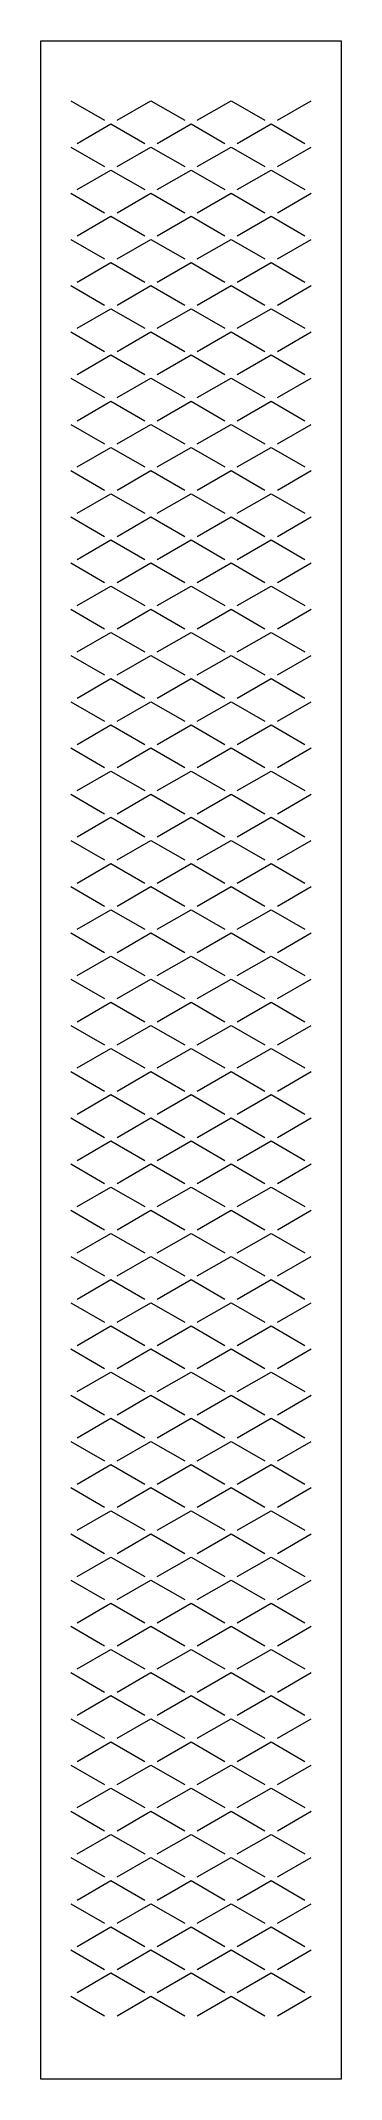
# Model space of a CAD drawing. Header units: metres. Extents: x 0 to 25, y 0 to 170.
import ezdxf

# ---------------------------------------------------------------- set-up
doc = ezdxf.new("R2010")
doc.units = ezdxf.units.M
doc.layers.add('TOP', color=1, linetype='Continuous', lineweight=0)

msp = doc.modelspace()

# ---------------------------------------------------------------- linework, layer by layer
at = {"layer": 'TOP'}
for p, q in [((2.5, 165), (5.31, 163.37)), ((6.35, 163.37), (9.17, 165)), ((9.17, 165), (11.98, 163.37)), ((13.02, 163.37), (15.83, 165)), ((15.83, 165), (18.65, 163.37)), ((19.69, 163.37), (22.5, 165)), ((3.02, 161.44), (5.83, 163.07)), ((5.83, 163.07), (8.65, 161.44)), ((9.69, 161.44), (12.5, 163.07)), ((12.5, 163.07), (15.31, 161.44)), ((16.35, 161.44), (19.17, 163.07)), ((19.17, 163.07), (21.98, 161.44)), ((2.5, 161.14), (5.31, 159.52)), ((6.35, 159.52), (9.17, 161.14)), ((9.17, 161.14), (11.98, 159.52)), ((13.02, 159.52), (15.83, 161.14)), ((15.83, 161.14), (18.65, 159.52)), ((19.69, 159.52), (22.5, 161.14)), ((3.02, 157.59), (5.83, 159.22)), ((5.83, 159.22), (8.65, 157.59)), ((9.69, 157.59), (12.5, 159.22)), ((12.5, 159.22), (15.31, 157.59)), ((16.35, 157.59), (19.17, 159.22)), ((19.17, 159.22), (21.98, 157.59)), ((2.5, 157.29), (5.31, 155.66)), ((6.35, 155.66), (9.17, 157.29)), ((9.17, 157.29), (11.98, 155.66)), ((13.02, 155.66), (15.83, 157.29)), ((15.83, 157.29), (18.65, 155.66)), ((19.69, 155.66), (22.5, 157.29)), ((3.02, 153.73), (5.83, 155.36)), ((5.83, 155.36), (8.65, 153.73)), ((9.69, 153.73), (12.5, 155.36)), ((12.5, 155.36), (15.31, 153.73)), ((16.35, 153.73), (19.17, 155.36)), ((19.17, 155.36), (21.98, 153.73)), ((2.5, 153.43), (5.31, 151.81)), ((6.35, 151.81), (9.17, 153.43)), ((9.17, 153.43), (11.98, 151.81)), ((13.02, 151.81), (15.83, 153.43)), ((15.83, 153.43), (18.65, 151.81)), ((19.69, 151.81), (22.5, 153.43)), ((3.02, 149.88), (5.83, 151.51)), ((5.83, 151.51), (8.65, 149.88)), ((9.69, 149.88), (12.5, 151.51)), ((12.5, 151.51), (15.31, 149.88)), ((16.35, 149.88), (19.17, 151.51)), ((19.17, 151.51), (21.98, 149.88)), ((2.5, 149.58), (5.31, 147.95)), ((6.35, 147.95), (9.17, 149.58)), ((9.17, 149.58), (11.98, 147.95)), ((13.02, 147.95), (15.83, 149.58)), ((15.83, 149.58), (18.65, 147.95)), ((19.69, 147.95), (22.5, 149.58)), ((3.02, 146.02), (5.83, 147.65)), ((5.83, 147.65), (8.65, 146.02)), ((9.69, 146.02), (12.5, 147.65)), ((12.5, 147.65), (15.31, 146.02)), ((16.35, 146.02), (19.17, 147.65)), ((19.17, 147.65), (21.98, 146.02)), ((2.5, 145.72), (5.31, 144.1)), ((6.35, 144.1), (9.17, 145.72)), ((9.17, 145.72), (11.98, 144.1)), ((13.02, 144.1), (15.83, 145.72)), ((15.83, 145.72), (18.65, 144.1)), ((19.69, 144.1), (22.5, 145.72)), ((3.02, 142.17), (5.83, 143.8)), ((5.83, 143.8), (8.65, 142.17)), ((9.69, 142.17), (12.5, 143.8)), ((12.5, 143.8), (15.31, 142.17)), ((16.35, 142.17), (19.17, 143.8)), ((19.17, 143.8), (21.98, 142.17)), ((2.5, 141.87), (5.31, 140.24)), ((6.35, 140.24), (9.17, 141.87)), ((9.17, 141.87), (11.98, 140.24)), ((13.02, 140.24), (15.83, 141.87)), ((15.83, 141.87), (18.65, 140.24)), ((19.69, 140.24), (22.5, 141.87)), ((3.02, 138.31), (5.83, 139.94)), ((5.83, 139.94), (8.65, 138.31)), ((9.69, 138.31), (12.5, 139.94)), ((12.5, 139.94), (15.31, 138.31)), ((16.35, 138.31), (19.17, 139.94)), ((19.17, 139.94), (21.98, 138.31)), ((2.5, 138.01), (5.31, 136.38)), ((6.35, 136.38), (9.17, 138.01)), ((9.17, 138.01), (11.98, 136.38)), ((13.02, 136.38), (15.83, 138.01)), ((15.83, 138.01), (18.65, 136.38)), ((19.69, 136.38), (22.5, 138.01)), ((3.02, 134.46), (5.83, 136.08)), ((5.83, 136.08), (8.65, 134.46)), ((9.69, 134.46), (12.5, 136.08)), ((12.5, 136.08), (15.31, 134.46)), ((16.35, 134.46), (19.17, 136.08)), ((19.17, 136.08), (21.98, 134.46)), ((2.5, 134.16), (5.31, 132.53)), ((6.35, 132.53), (9.17, 134.16)), ((9.17, 134.16), (11.98, 132.53)), ((13.02, 132.53), (15.83, 134.16)), ((15.83, 134.16), (18.65, 132.53)), ((19.69, 132.53), (22.5, 134.16)), ((3.02, 130.6), (5.83, 132.23)), ((5.83, 132.23), (8.65, 130.6)), ((9.69, 130.6), (12.5, 132.23)), ((12.5, 132.23), (15.31, 130.6)), ((16.35, 130.6), (19.17, 132.23)), ((19.17, 132.23), (21.98, 130.6)), ((2.5, 130.3), (5.31, 128.67)), ((6.35, 128.67), (9.17, 130.3)), ((9.17, 130.3), (11.98, 128.67)), ((13.02, 128.67), (15.83, 130.3)), ((15.83, 130.3), (18.65, 128.67)), ((19.69, 128.67), (22.5, 130.3)), ((3.02, 126.75), (5.83, 128.37)), ((5.83, 128.37), (8.65, 126.75)), ((9.69, 126.75), (12.5, 128.37)), ((12.5, 128.37), (15.31, 126.75)), ((16.35, 126.75), (19.17, 128.37)), ((19.17, 128.37), (21.98, 126.75)), ((2.5, 126.45), (5.31, 124.82)), ((6.35, 124.82), (9.17, 126.45)), ((9.17, 126.45), (11.98, 124.82)), ((13.02, 124.82), (15.83, 126.45)), ((15.83, 126.45), (18.65, 124.82)), ((19.69, 124.82), (22.5, 126.45)), ((3.02, 122.89), (5.83, 124.52)), ((5.83, 124.52), (8.65, 122.89)), ((9.69, 122.89), (12.5, 124.52)), ((12.5, 124.52), (15.31, 122.89)), ((16.35, 122.89), (19.17, 124.52)), ((19.17, 124.52), (21.98, 122.89)), ((2.5, 122.59), (5.31, 120.96)), ((6.35, 120.96), (9.17, 122.59)), ((9.17, 122.59), (11.98, 120.96)), ((13.02, 120.96), (15.83, 122.59)), ((15.83, 122.59), (18.65, 120.96)), ((19.69, 120.96), (22.5, 122.59)), ((3.02, 119.04), (5.83, 120.66)), ((5.83, 120.66), (8.65, 119.04)), ((9.69, 119.04), (12.5, 120.66)), ((12.5, 120.66), (15.31, 119.04)), ((16.35, 119.04), (19.17, 120.66)), ((19.17, 120.66), (21.98, 119.04)), ((2.5, 118.73), (5.31, 117.11)), ((6.35, 117.11), (9.17, 118.73)), ((9.17, 118.73), (11.98, 117.11)), ((13.02, 117.11), (15.83, 118.73)), ((15.83, 118.73), (18.65, 117.11)), ((19.69, 117.11), (22.5, 118.73)), ((3.02, 115.18), (5.83, 116.81)), ((5.83, 116.81), (8.65, 115.18)), ((9.69, 115.18), (12.5, 116.81)), ((12.5, 116.81), (15.31, 115.18)), ((16.35, 115.18), (19.17, 116.81)), ((19.17, 116.81), (21.98, 115.18)), ((2.5, 114.88), (5.31, 113.25)), ((6.35, 113.25), (9.17, 114.88)), ((9.17, 114.88), (11.98, 113.25)), ((13.02, 113.25), (15.83, 114.88)), ((15.83, 114.88), (18.65, 113.25)), ((19.69, 113.25), (22.5, 114.88)), ((3.02, 111.32), (5.83, 112.95)), ((5.83, 112.95), (8.65, 111.32)), ((9.69, 111.32), (12.5, 112.95)), ((12.5, 112.95), (15.31, 111.32)), ((16.35, 111.32), (19.17, 112.95)), ((19.17, 112.95), (21.98, 111.32)), ((2.5, 111.02), (5.31, 109.4)), ((6.35, 109.4), (9.17, 111.02)), ((9.17, 111.02), (11.98, 109.4)), ((13.02, 109.4), (15.83, 111.02)), ((15.83, 111.02), (18.65, 109.4)), ((19.69, 109.4), (22.5, 111.02)), ((3.02, 107.47), (5.83, 109.1)), ((5.83, 109.1), (8.65, 107.47)), ((9.69, 107.47), (12.5, 109.1)), ((12.5, 109.1), (15.31, 107.47)), ((16.35, 107.47), (19.17, 109.1)), ((19.17, 109.1), (21.98, 107.47)), ((2.5, 107.17), (5.31, 105.54)), ((6.35, 105.54), (9.17, 107.17)), ((9.17, 107.17), (11.98, 105.54)), ((13.02, 105.54), (15.83, 107.17)), ((15.83, 107.17), (18.65, 105.54)), ((19.69, 105.54), (22.5, 107.17)), ((3.02, 103.61), (5.83, 105.24)), ((5.83, 105.24), (8.65, 103.61)), ((9.69, 103.61), (12.5, 105.24)), ((12.5, 105.24), (15.31, 103.61)), ((16.35, 103.61), (19.17, 105.24)), ((19.17, 105.24), (21.98, 103.61)), ((2.5, 103.31), (5.31, 101.69)), ((6.35, 101.69), (9.17, 103.31)), ((9.17, 103.31), (11.98, 101.69)), ((13.02, 101.69), (15.83, 103.31)), ((15.83, 103.31), (18.65, 101.69)), ((19.69, 101.69), (22.5, 103.31)), ((3.02, 99.76), (5.83, 101.39)), ((5.83, 101.39), (8.65, 99.76)), ((9.69, 99.76), (12.5, 101.39)), ((12.5, 101.39), (15.31, 99.76)), ((16.35, 99.76), (19.17, 101.39)), ((19.17, 101.39), (21.98, 99.76)), ((2.5, 99.46), (5.31, 97.83)), ((6.35, 97.83), (9.17, 99.46)), ((9.17, 99.46), (11.98, 97.83)), ((13.02, 97.83), (15.83, 99.46)), ((15.83, 99.46), (18.65, 97.83)), ((19.69, 97.83), (22.5, 99.46)), ((3.02, 95.9), (5.83, 97.53)), ((5.83, 97.53), (8.65, 95.9)), ((9.69, 95.9), (12.5, 97.53)), ((12.5, 97.53), (15.31, 95.9)), ((16.35, 95.9), (19.17, 97.53)), ((19.17, 97.53), (21.98, 95.9)), ((2.5, 95.6), (5.31, 93.97)), ((6.35, 93.97), (9.17, 95.6)), ((9.17, 95.6), (11.98, 93.97)), ((13.02, 93.97), (15.83, 95.6)), ((15.83, 95.6), (18.65, 93.97)), ((19.69, 93.97), (22.5, 95.6)), ((3.02, 92.05), (5.83, 93.67)), ((5.83, 93.67), (8.65, 92.05)), ((9.69, 92.05), (12.5, 93.67)), ((12.5, 93.67), (15.31, 92.05)), ((16.35, 92.05), (19.17, 93.67)), ((19.17, 93.67), (21.98, 92.05)), ((2.5, 91.75), (5.31, 90.12)), ((6.35, 90.12), (9.17, 91.75)), ((9.17, 91.75), (11.98, 90.12)), ((13.02, 90.12), (15.83, 91.75)), ((15.83, 91.75), (18.65, 90.12)), ((19.69, 90.12), (22.5, 91.75)), ((3.02, 88.19), (5.83, 89.82)), ((5.83, 89.82), (8.65, 88.19)), ((9.69, 88.19), (12.5, 89.82)), ((12.5, 89.82), (15.31, 88.19)), ((16.35, 88.19), (19.17, 89.82)), ((19.17, 89.82), (21.98, 88.19)), ((2.5, 87.89), (5.31, 86.26)), ((6.35, 86.26), (9.17, 87.89)), ((9.17, 87.89), (11.98, 86.26)), ((13.02, 86.26), (15.83, 87.89)), ((15.83, 87.89), (18.65, 86.26)), ((19.69, 86.26), (22.5, 87.89)), ((3.02, 84.34), (5.83, 85.96)), ((5.83, 85.96), (8.65, 84.34)), ((9.69, 84.34), (12.5, 85.96)), ((12.5, 85.96), (15.31, 84.34)), ((16.35, 84.34), (19.17, 85.96)), ((19.17, 85.96), (21.98, 84.34)), ((2.5, 84.04), (5.31, 82.41)), ((6.35, 82.41), (9.17, 84.04)), ((9.17, 84.04), (11.98, 82.41)), ((13.02, 82.41), (15.83, 84.04)), ((15.83, 84.04), (18.65, 82.41)), ((19.69, 82.41), (22.5, 84.04)), ((3.02, 80.48), (5.83, 82.11)), ((5.83, 82.11), (8.65, 80.48)), ((9.69, 80.48), (12.5, 82.11)), ((12.5, 82.11), (15.31, 80.48)), ((16.35, 80.48), (19.17, 82.11)), ((19.17, 82.11), (21.98, 80.48)), ((2.5, 80.18), (5.31, 78.55)), ((6.35, 78.55), (9.17, 80.18)), ((9.17, 80.18), (11.98, 78.55)), ((13.02, 78.55), (15.83, 80.18)), ((15.83, 80.18), (18.65, 78.55)), ((19.69, 78.55), (22.5, 80.18)), ((3.02, 76.63), (5.83, 78.25)), ((5.83, 78.25), (8.65, 76.63)), ((9.69, 76.63), (12.5, 78.25)), ((12.5, 78.25), (15.31, 76.63)), ((16.35, 76.63), (19.17, 78.25)), ((19.17, 78.25), (21.98, 76.63)), ((2.5, 76.33), (5.31, 74.7)), ((6.35, 74.7), (9.17, 76.33)), ((9.17, 76.33), (11.98, 74.7)), ((13.02, 74.7), (15.83, 76.33)), ((15.83, 76.33), (18.65, 74.7)), ((19.69, 74.7), (22.5, 76.33)), ((3.02, 72.77), (5.83, 74.4)), ((5.83, 74.4), (8.65, 72.77)), ((9.69, 72.77), (12.5, 74.4)), ((12.5, 74.4), (15.31, 72.77)), ((16.35, 72.77), (19.17, 74.4)), ((19.17, 74.4), (21.98, 72.77)), ((2.5, 72.47), (5.31, 70.84)), ((6.35, 70.84), (9.17, 72.47)), ((9.17, 72.47), (11.98, 70.84)), ((13.02, 70.84), (15.83, 72.47)), ((15.83, 72.47), (18.65, 70.84)), ((19.69, 70.84), (22.5, 72.47)), ((3.02, 68.91), (5.83, 70.54)), ((5.83, 70.54), (8.65, 68.91)), ((9.69, 68.91), (12.5, 70.54)), ((12.5, 70.54), (15.31, 68.91)), ((16.35, 68.91), (19.17, 70.54)), ((19.17, 70.54), (21.98, 68.91)), ((2.5, 68.61), (5.31, 66.99)), ((6.35, 66.99), (9.17, 68.61)), ((9.17, 68.61), (11.98, 66.99)), ((13.02, 66.99), (15.83, 68.61)), ((15.83, 68.61), (18.65, 66.99)), ((19.69, 66.99), (22.5, 68.61)), ((3.02, 65.06), (5.83, 66.69)), ((5.83, 66.69), (8.65, 65.06)), ((9.69, 65.06), (12.5, 66.69)), ((12.5, 66.69), (15.31, 65.06)), ((16.35, 65.06), (19.17, 66.69)), ((19.17, 66.69), (21.98, 65.06)), ((2.5, 64.76), (5.31, 63.13)), ((6.35, 63.13), (9.17, 64.76)), ((9.17, 64.76), (11.98, 63.13)), ((13.02, 63.13), (15.83, 64.76)), ((15.83, 64.76), (18.65, 63.13)), ((19.69, 63.13), (22.5, 64.76)), ((3.02, 61.2), (5.83, 62.83)), ((5.83, 62.83), (8.65, 61.2)), ((9.69, 61.2), (12.5, 62.83)), ((12.5, 62.83), (15.31, 61.2)), ((16.35, 61.2), (19.17, 62.83)), ((19.17, 62.83), (21.98, 61.2)), ((2.5, 60.9), (5.31, 59.28)), ((6.35, 59.28), (9.17, 60.9)), ((9.17, 60.9), (11.98, 59.28)), ((13.02, 59.28), (15.83, 60.9)), ((15.83, 60.9), (18.65, 59.28)), ((19.69, 59.28), (22.5, 60.9)), ((3.02, 57.35), (5.83, 58.98)), ((5.83, 58.98), (8.65, 57.35)), ((9.69, 57.35), (12.5, 58.98)), ((12.5, 58.98), (15.31, 57.35)), ((16.35, 57.35), (19.17, 58.98)), ((19.17, 58.98), (21.98, 57.35)), ((2.5, 57.05), (5.31, 55.42)), ((6.35, 55.42), (9.17, 57.05)), ((9.17, 57.05), (11.98, 55.42)), ((13.02, 55.42), (15.83, 57.05)), ((15.83, 57.05), (18.65, 55.42)), ((19.69, 55.42), (22.5, 57.05)), ((3.02, 53.49), (5.83, 55.12)), ((5.83, 55.12), (8.65, 53.49)), ((9.69, 53.49), (12.5, 55.12)), ((12.5, 55.12), (15.31, 53.49)), ((16.35, 53.49), (19.17, 55.12)), ((19.17, 55.12), (21.98, 53.49)), ((2.5, 53.19), (5.31, 51.57)), ((6.35, 51.57), (9.17, 53.19)), ((9.17, 53.19), (11.98, 51.57)), ((13.02, 51.57), (15.83, 53.19)), ((15.83, 53.19), (18.65, 51.57)), ((19.69, 51.57), (22.5, 53.19)), ((3.02, 49.64), (5.83, 51.27)), ((5.83, 51.27), (8.65, 49.64)), ((9.69, 49.64), (12.5, 51.27)), ((12.5, 51.27), (15.31, 49.64)), ((16.35, 49.64), (19.17, 51.27)), ((19.17, 51.27), (21.98, 49.64)), ((2.5, 49.34), (5.31, 47.71)), ((6.35, 47.71), (9.17, 49.34)), ((9.17, 49.34), (11.98, 47.71)), ((13.02, 47.71), (15.83, 49.34)), ((15.83, 49.34), (18.65, 47.71)), ((19.69, 47.71), (22.5, 49.34)), ((3.02, 45.78), (5.83, 47.41)), ((5.83, 47.41), (8.65, 45.78)), ((9.69, 45.78), (12.5, 47.41)), ((12.5, 47.41), (15.31, 45.78)), ((16.35, 45.78), (19.17, 47.41)), ((19.17, 47.41), (21.98, 45.78)), ((2.5, 45.48), (5.31, 43.85)), ((6.35, 43.85), (9.17, 45.48)), ((9.17, 45.48), (11.98, 43.85)), ((13.02, 43.85), (15.83, 45.48)), ((15.83, 45.48), (18.65, 43.85)), ((19.69, 43.85), (22.5, 45.48)), ((3.02, 41.93), (5.83, 43.55)), ((5.83, 43.55), (8.65, 41.93)), ((9.69, 41.93), (12.5, 43.55)), ((12.5, 43.55), (15.31, 41.93)), ((16.35, 41.93), (19.17, 43.55)), ((19.17, 43.55), (21.98, 41.93)), ((2.5, 41.63), (5.31, 40)), ((6.35, 40), (9.17, 41.63)), ((9.17, 41.63), (11.98, 40)), ((13.02, 40), (15.83, 41.63)), ((15.83, 41.63), (18.65, 40)), ((19.69, 40), (22.5, 41.63)), ((3.02, 38.07), (5.83, 39.7)), ((5.83, 39.7), (8.65, 38.07)), ((9.69, 38.07), (12.5, 39.7)), ((12.5, 39.7), (15.31, 38.07)), ((16.35, 38.07), (19.17, 39.7)), ((19.17, 39.7), (21.98, 38.07)), ((2.5, 37.77), (5.31, 36.14)), ((6.35, 36.14), (9.17, 37.77)), ((9.17, 37.77), (11.98, 36.14)), ((13.02, 36.14), (15.83, 37.77)), ((15.83, 37.77), (18.65, 36.14)), ((19.69, 36.14), (22.5, 37.77)), ((3.02, 34.22), (5.83, 35.84)), ((5.83, 35.84), (8.65, 34.22)), ((9.69, 34.22), (12.5, 35.84)), ((12.5, 35.84), (15.31, 34.22)), ((16.35, 34.22), (19.17, 35.84)), ((19.17, 35.84), (21.98, 34.22)), ((2.5, 33.92), (5.31, 32.29)), ((6.35, 32.29), (9.17, 33.92)), ((9.17, 33.92), (11.98, 32.29)), ((13.02, 32.29), (15.83, 33.92)), ((15.83, 33.92), (18.65, 32.29)), ((19.69, 32.29), (22.5, 33.92)), ((3.02, 30.36), (5.83, 31.99)), ((5.83, 31.99), (8.65, 30.36)), ((9.69, 30.36), (12.5, 31.99)), ((12.5, 31.99), (15.31, 30.36)), ((16.35, 30.36), (19.17, 31.99)), ((19.17, 31.99), (21.98, 30.36)), ((2.5, 30.06), (5.31, 28.43)), ((6.35, 28.43), (9.17, 30.06)), ((9.17, 30.06), (11.98, 28.43)), ((13.02, 28.43), (15.83, 30.06)), ((15.83, 30.06), (18.65, 28.43)), ((19.69, 28.43), (22.5, 30.06)), ((3.02, 26.51), (5.83, 28.13)), ((5.83, 28.13), (8.65, 26.51)), ((9.69, 26.51), (12.5, 28.13)), ((12.5, 28.13), (15.31, 26.51)), ((16.35, 26.51), (19.17, 28.13)), ((19.17, 28.13), (21.98, 26.51)), ((2.5, 26.2), (5.31, 24.58)), ((6.35, 24.58), (9.17, 26.2)), ((9.17, 26.2), (11.98, 24.58)), ((13.02, 24.58), (15.83, 26.2)), ((15.83, 26.2), (18.65, 24.58)), ((19.69, 24.58), (22.5, 26.2)), ((3.02, 22.65), (5.83, 24.28)), ((5.83, 24.28), (8.65, 22.65)), ((9.69, 22.65), (12.5, 24.28)), ((12.5, 24.28), (15.31, 22.65)), ((16.35, 22.65), (19.17, 24.28)), ((19.17, 24.28), (21.98, 22.65)), ((2.5, 22.35), (5.31, 20.72)), ((6.35, 20.72), (9.17, 22.35)), ((9.17, 22.35), (11.98, 20.72)), ((13.02, 20.72), (15.83, 22.35)), ((15.83, 22.35), (18.65, 20.72)), ((19.69, 20.72), (22.5, 22.35)), ((3.02, 18.79), (5.83, 20.42)), ((5.83, 20.42), (8.65, 18.79)), ((9.69, 18.79), (12.5, 20.42)), ((12.5, 20.42), (15.31, 18.79)), ((16.35, 18.79), (19.17, 20.42)), ((19.17, 20.42), (21.98, 18.79)), ((2.5, 18.49), (5.31, 16.87)), ((6.35, 16.87), (9.17, 18.49)), ((9.17, 18.49), (11.98, 16.87)), ((13.02, 16.87), (15.83, 18.49)), ((15.83, 18.49), (18.65, 16.87)), ((19.69, 16.87), (22.5, 18.49)), ((3.02, 14.94), (5.83, 16.57)), ((5.83, 16.57), (8.65, 14.94)), ((9.69, 14.94), (12.5, 16.57)), ((12.5, 16.57), (15.31, 14.94)), ((16.35, 14.94), (19.17, 16.57)), ((19.17, 16.57), (21.98, 14.94)), ((2.5, 14.64), (5.31, 13.01)), ((6.35, 13.01), (9.17, 14.64)), ((9.17, 14.64), (11.98, 13.01)), ((13.02, 13.01), (15.83, 14.64)), ((15.83, 14.64), (18.65, 13.01)), ((19.69, 13.01), (22.5, 14.64)), ((3.02, 11.08), (5.83, 12.71)), ((5.83, 12.71), (8.65, 11.08)), ((9.69, 11.08), (12.5, 12.71)), ((12.5, 12.71), (15.31, 11.08)), ((16.35, 11.08), (19.17, 12.71)), ((19.17, 12.71), (21.98, 11.08)), ((2.5, 10.78), (5.31, 9.16)), ((6.35, 9.16), (9.17, 10.78)), ((9.17, 10.78), (11.98, 9.16)), ((13.02, 9.16), (15.83, 10.78)), ((15.83, 10.78), (18.65, 9.16)), ((19.69, 9.16), (22.5, 10.78)), ((3.02, 7.23), (5.83, 8.86)), ((5.83, 8.86), (8.65, 7.23)), ((9.69, 7.23), (12.5, 8.86)), ((12.5, 8.86), (15.31, 7.23)), ((16.35, 7.23), (19.17, 8.86)), ((19.17, 8.86), (21.98, 7.23)), ((2.5, 6.93), (5.31, 5.3)), ((6.35, 5.3), (9.17, 6.93)), ((9.17, 6.93), (11.98, 5.3)), ((13.02, 5.3), (15.83, 6.93)), ((15.83, 6.93), (18.65, 5.3)), ((19.69, 5.3), (22.5, 6.93))]:
    msp.add_line(p, q, dxfattribs=at)
msp.add_lwpolyline([(0, 0), (0, 170), (25, 170), (25, 0)], close=True, dxfattribs=at)

doc.saveas('drawing.dxf')
